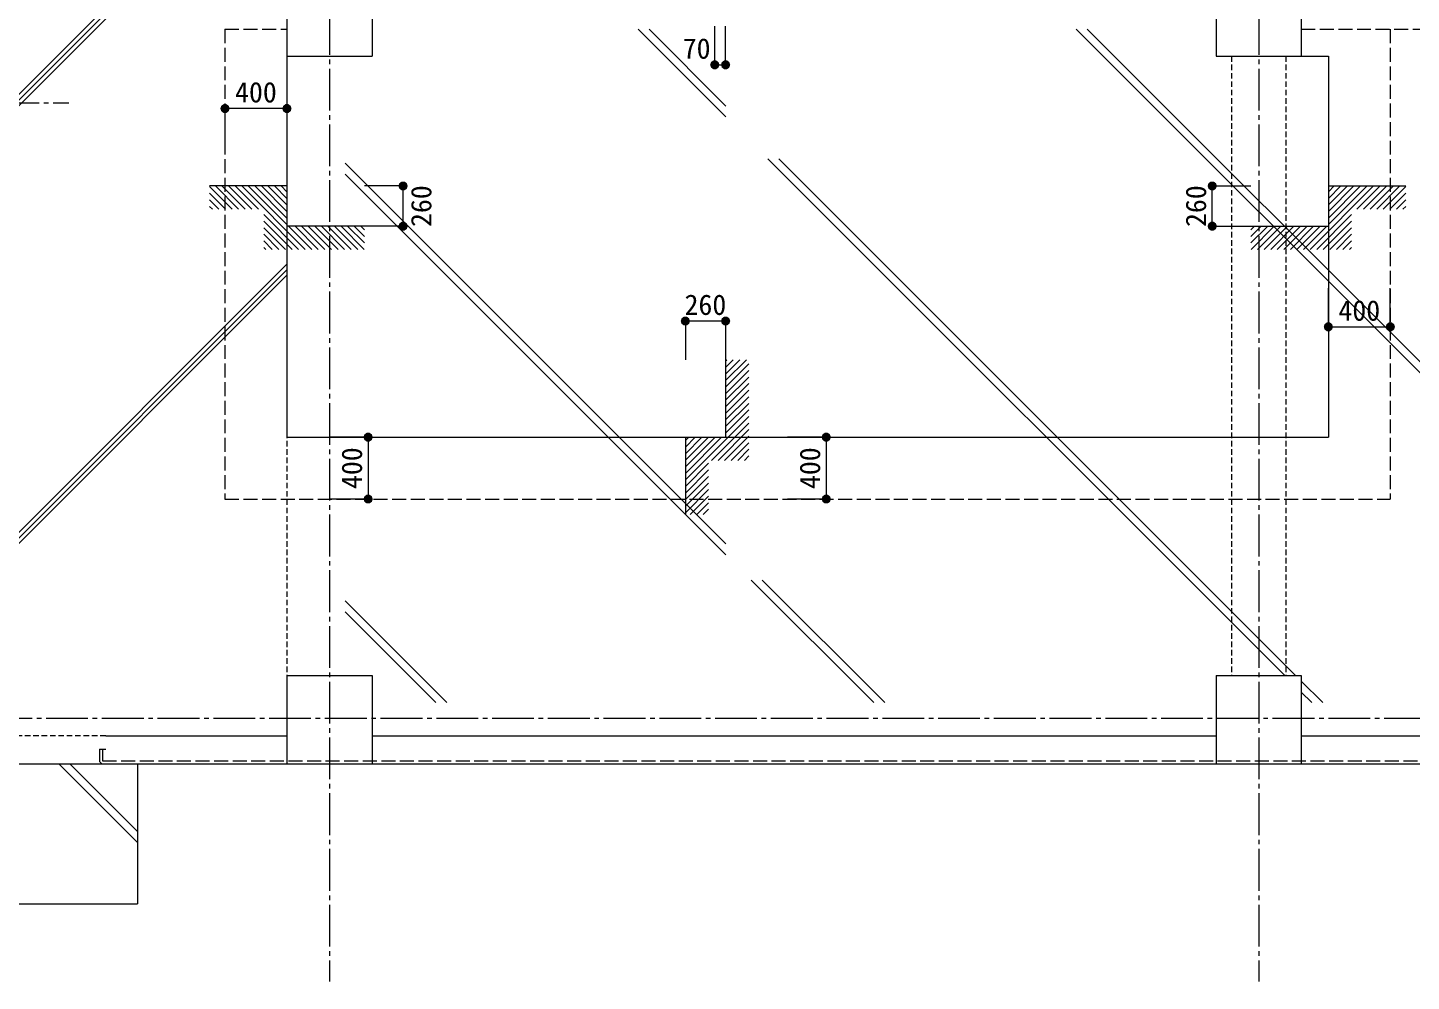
# Model space of a CAD drawing. Units: millimetres at full size. Extents: x -12803 to 120774, y -9413 to 101127.
# Drawn here: x 4799 to 13734, y 74432 to 80592 of the extents above; entities that cross this region are included whole.
import ezdxf
from ezdxf.enums import TextEntityAlignment as Align

# ---------------------------------------------------------------- set-up
doc = ezdxf.new("R2010")
doc.units = ezdxf.units.MM
doc.header["$LTSCALE"] = 30
for name, pattern in [('CHAIN2', [12, 9, -1, 1, -1]), ('DASHED1', [1.8, 1.2, -0.6]), ('DASHED3', [4, 3, -1])]:
    doc.linetypes.add(name, pattern=pattern)
for name, color, linetype, lineweight in [('0-1_1-2', 7, 'Continuous', 15), ('0-9_1-1', 7, 'CHAIN2', 15), ('3-1_1-10', 7, 'Continuous', 15)]:
    doc.layers.add(name, color=color, linetype=linetype, lineweight=lineweight)
doc.styles.add('ＭＳ ゴシック', font='')
doc.styles.get('ＭＳ ゴシック').set_extended_font_data('MS Gothic')

msp = doc.modelspace()

# ---------------------------------------------------------------- linework, layer by layer
at = {"layer": '0-1_1-2'}
for p, q in [((12473.23, 81102.27), (12473.23, 80407.27)), ((6473.23, 80957.27), (6473.23, 77947.27)), ((6473.23, 80407.27), (7023.23, 80407.27)), ((12473.23, 80407.27), (13198.23, 80407.27)), ((13198.23, 80407.27), (13198.23, 77947.27)), ((6473.23, 77947.27), (13198.23, 77947.27)), ((6473.23, 76407.27), (7023.23, 76407.27)), ((6473.23, 76407.27), (6473.23, 75837.27)), ((7023.23, 76407.27), (7023.23, 75837.27)), ((12473.23, 76407.27), (13023.23, 76407.27)), ((12473.23, 76407.27), (12473.23, 75837.27)), ((13023.23, 76407.27), (13023.23, 75837.27)), ((5303.23, 76017.27), (6473.23, 76017.27)), ((7023.23, 76017.27), (12473.23, 76017.27)), ((13023.23, 76017.27), (18473.23, 76017.27)), ((5263.23, 75932.27), (5263.23, 75852.27)), ((5263.23, 75932.27), (5303.23, 75932.27)), ((453.23, 75837.27), (37643.23, 75837.27)), ((5278.23, 75837.27), (5263.23, 75852.27)), ((5508.23, 75837.27), (5508.23, 74932.27))]:
    msp.add_line(p, q, dxfattribs=at)
at = {"layer": '0-1_1-2', "linetype": 'DASHED3'}
for p, q in [((6073.23, 80582.27), (6073.23, 77547.27)), ((6073.23, 80582.27), (6473.23, 80582.27)), ((13023.23, 80582.27), (18473.23, 80582.27)), ((13598.23, 80582.27), (13598.23, 77547.27)), ((6073.23, 77547.27), (13598.23, 77547.27)), ((5283.23, 75932.27), (5283.23, 75857.27)), ((5283.23, 75857.27), (28344.23, 75857.27))]:
    msp.add_line(p, q, dxfattribs=at)
at = {"layer": '0-1_1-2', "linetype": 'DASHED1'}
for p, q in [((6473.23, 80407.27), (6473.23, 75837.27)), ((12573.23, 80407.27), (12573.23, 76407.27)), ((12923.23, 80407.27), (12923.23, 76407.27)), ((5303.23, 76017.27), (3993.23, 76017.27))]:
    msp.add_line(p, q, dxfattribs=at)
at = {"layer": '0-1_1-2'}
for points in [[(6473.23, 80957.27), (7023.23, 80957.27), (7023.23, 80407.27)], [(12473.23, 80957.27), (13023.23, 80957.27), (13023.23, 80407.27)], [(3808.23, 75837.27), (3808.23, 74932.27), (5508.23, 74932.27)]]:
    msp.add_lwpolyline(points, dxfattribs=at)
at = {"layer": '0-9_1-1'}
for p, q in [((6748.23, 93287.27), (6748.23, 74432.27)), ((12748.23, 93287.27), (12748.23, 74432.27)), ((2803.23, 80107.27), (5064.06, 80107.27)), ((-3001.77, 76132.27), (42248.23, 76132.27))]:
    msp.add_line(p, q, dxfattribs=at)
at = {"layer": '3-1_1-10'}
for p, q in [((1023.23, 76407.27), (13248.23, 88632.27)), ((1023.23, 76371.91), (13283.58, 88632.27)), ((4433.23, 79852.62), (13212.87, 88632.27)), ((9235.87, 80352.27), (9235.87, 80602.27)), ((9305.87, 80352.27), (9305.87, 80602.27)), ((8741.3, 80582.27), (9308.06, 80015.5)), ((8812.01, 80582.27), (9308.06, 80086.21)), ((11569.73, 80582.27), (15919.73, 76232.27)), ((11640.44, 80582.27), (15990.44, 76232.27)), ((9235.87, 80352.27), (9305.87, 80352.27)), ((6473.23, 80069.86), (6073.23, 80069.86)), ((6073.23, 80069.86), (6073.23, 79819.86)), ((6473.23, 80069.86), (6473.23, 79819.86)), ((6848.23, 79717.62), (9308.06, 77257.79)), ((9578.83, 79744.73), (12916.3, 76407.27)), ((9649.55, 79744.73), (12987.01, 76407.27)), ((6848.23, 79646.91), (9308.06, 77187.08)), ((6473.23, 79569.86), (5973.23, 79569.86)), ((6118.84, 79419.86), (5973.23, 79565.48)), ((6076.42, 79419.86), (5973.23, 79523.05)), ((6161.27, 79419.86), (6011.27, 79569.86)), ((6203.7, 79419.86), (6053.7, 79569.86)), ((6246.12, 79419.86), (6096.12, 79569.86)), ((6288.55, 79419.86), (6138.55, 79569.86)), ((6590.98, 79159.86), (6180.98, 79569.86)), ((6473.23, 79320.04), (6223.4, 79569.86)), ((6473.23, 79362.47), (6265.83, 79569.86)), ((6473.23, 79404.89), (6308.26, 79569.86)), ((6473.23, 79447.32), (6350.68, 79569.86)), ((6473.23, 79489.74), (6393.11, 79569.86)), ((6473.23, 79532.17), (6435.54, 79569.86)), ((7223.23, 79569.86), (6973.23, 79569.86)), ((7223.23, 79309.86), (7223.23, 79569.86)), ((12448.23, 79309.86), (12448.23, 79569.86)), ((12448.23, 79569.86), (12698.23, 79569.86)), ((13080.48, 79159.86), (13490.48, 79569.86)), ((13198.23, 79569.86), (13698.23, 79569.86)), ((13198.23, 79320.04), (13448.05, 79569.86)), ((13198.23, 79362.47), (13405.62, 79569.86)), ((13198.23, 79404.89), (13363.2, 79569.86)), ((13198.23, 79447.32), (13320.77, 79569.86)), ((13198.23, 79489.74), (13278.34, 79569.86)), ((13198.23, 79532.17), (13235.92, 79569.86)), ((13382.9, 79419.86), (13532.9, 79569.86)), ((13425.33, 79419.86), (13575.33, 79569.86)), ((13467.76, 79419.86), (13617.76, 79569.86)), ((13510.18, 79419.86), (13660.18, 79569.86)), ((13552.61, 79419.86), (13698.23, 79565.48)), ((13595.03, 79419.86), (13698.23, 79523.05)), ((6033.99, 79419.86), (5973.23, 79480.63)), ((5991.57, 79419.86), (5973.23, 79438.2)), ((13637.46, 79419.86), (13698.23, 79480.63)), ((13679.89, 79419.86), (13698.23, 79438.2)), ((6548.55, 79159.86), (6323.23, 79385.19)), ((6506.12, 79159.86), (6323.23, 79342.76)), ((13122.9, 79159.86), (13348.23, 79385.19)), ((13165.33, 79159.86), (13348.23, 79342.76)), ((6463.7, 79159.86), (6323.23, 79300.33)), ((6421.27, 79159.86), (6323.23, 79257.91)), ((6973.23, 79309.86), (6473.23, 79309.86)), ((6633.4, 79159.86), (6483.4, 79309.86)), ((6675.83, 79159.86), (6525.83, 79309.86)), ((6718.26, 79159.86), (6568.26, 79309.86)), ((6760.68, 79159.86), (6610.68, 79309.86)), ((6803.11, 79159.86), (6653.11, 79309.86)), ((6845.54, 79159.86), (6695.54, 79309.86)), ((6887.96, 79159.86), (6737.96, 79309.86)), ((6930.39, 79159.86), (6780.39, 79309.86)), ((6972.81, 79159.86), (6822.81, 79309.86)), ((6973.23, 79201.88), (6865.24, 79309.86)), ((6973.23, 79244.3), (6907.67, 79309.86)), ((6973.23, 79286.73), (6950.09, 79309.86)), ((7223.23, 79309.86), (6973.23, 79309.86)), ((12448.23, 79309.86), (12698.23, 79309.86)), ((12698.23, 79309.86), (13198.23, 79309.86)), ((12698.23, 79201.88), (12806.21, 79309.86)), ((12698.23, 79244.3), (12763.79, 79309.86)), ((12698.23, 79286.73), (12721.36, 79309.86)), ((12698.64, 79159.86), (12848.64, 79309.86)), ((12741.07, 79159.86), (12891.07, 79309.86)), ((12783.49, 79159.86), (12933.49, 79309.86)), ((12825.92, 79159.86), (12975.92, 79309.86)), ((12868.34, 79159.86), (13018.34, 79309.86)), ((12910.77, 79159.86), (13060.77, 79309.86)), ((12953.2, 79159.86), (13103.2, 79309.86)), ((12995.62, 79159.86), (13145.62, 79309.86)), ((13038.05, 79159.86), (13188.05, 79309.86)), ((13207.76, 79159.86), (13348.23, 79300.33)), ((13250.18, 79159.86), (13348.23, 79257.91)), ((6378.84, 79159.86), (6323.23, 79215.48)), ((6336.42, 79159.86), (6323.23, 79173.05)), ((13292.61, 79159.86), (13348.23, 79215.48)), ((13335.03, 79159.86), (13348.23, 79173.05)), ((3641.3, 76232.27), (6473.23, 79064.2)), ((3676.65, 76232.27), (6473.23, 79028.84)), ((3712.01, 76232.27), (6473.23, 78993.48)), ((13198.23, 78659.86), (13198.23, 78909.86)), ((13598.23, 78659.86), (13598.23, 78909.86)), ((9305.87, 78697.27), (9045.87, 78697.27)), ((9045.87, 78697.27), (9045.87, 78447.27)), ((9305.87, 78697.27), (9305.87, 78447.27)), ((13198.23, 78659.86), (13598.23, 78659.86)), ((9305.87, 78447.27), (9305.87, 77947.27)), ((9305.87, 78312.68), (9440.46, 78447.27)), ((9305.87, 78355.1), (9398.03, 78447.27)), ((9305.87, 78397.53), (9355.61, 78447.27)), ((9305.87, 78439.95), (9313.18, 78447.27)), ((9305.87, 78270.25), (9455.87, 78420.25)), ((9305.87, 78227.82), (9455.87, 78377.82)), ((9305.87, 78185.4), (9455.87, 78335.4)), ((9305.87, 78142.97), (9455.87, 78292.97)), ((9305.87, 78100.54), (9455.87, 78250.54)), ((9305.87, 78058.12), (9455.87, 78208.12)), ((9305.87, 78015.69), (9455.87, 78165.69)), ((9305.87, 77973.26), (9455.87, 78123.26)), ((9045.87, 77670.84), (9455.87, 78080.84)), ((9214.72, 77797.27), (9455.87, 78038.41)), ((6997.58, 77947.27), (6747.58, 77947.27)), ((6997.58, 77947.27), (6997.58, 77547.27)), ((9045.87, 77947.27), (9045.87, 77447.27)), ((9045.87, 77713.26), (9279.87, 77947.27)), ((9045.87, 77755.69), (9237.44, 77947.27)), ((9045.87, 77798.12), (9195.02, 77947.27)), ((9045.87, 77840.54), (9152.59, 77947.27)), ((9045.87, 77882.97), (9110.16, 77947.27)), ((9045.87, 77925.4), (9067.74, 77947.27)), ((9257.15, 77797.27), (9455.87, 77995.99)), ((9299.58, 77797.27), (9455.87, 77953.56)), ((9955.87, 77947.27), (9705.87, 77947.27)), ((9955.87, 77947.27), (9955.87, 77547.27)), ((9342, 77797.27), (9455.87, 77911.13)), ((9384.43, 77797.27), (9455.87, 77868.71)), ((9426.85, 77797.27), (9455.87, 77826.28)), ((9045.87, 77628.41), (9195.87, 77778.41)), ((9045.87, 77585.99), (9195.87, 77735.99)), ((9045.87, 77543.56), (9195.87, 77693.56)), ((9045.87, 77501.13), (9195.87, 77651.13)), ((9045.87, 77458.71), (9195.87, 77608.71)), ((9076.85, 77447.27), (9195.87, 77566.28)), ((6997.58, 77547.27), (6747.58, 77547.27)), ((9119.28, 77447.27), (9195.87, 77523.85)), ((9161.71, 77447.27), (9195.87, 77481.43)), ((9955.87, 77547.27), (9705.87, 77547.27)), ((9471.44, 77023.7), (10262.87, 76232.27)), ((9542.15, 77023.7), (10333.58, 76232.27)), ((6848.23, 76889.2), (7505.15, 76232.27)), ((6848.23, 76818.48), (7434.44, 76232.27)), ((13023.23, 76371.05), (13162.01, 76232.27)), ((13023.23, 76300.34), (13091.3, 76232.27)), ((5001.02, 75837.27), (5508.23, 75330.06)), ((5071.73, 75837.27), (5508.23, 75400.77))]:
    msp.add_line(p, q, dxfattribs=at)
at = {"layer": '3-1_1-10', "color": 4}
for points in [[(9211.6, 80369.9), (9205.87, 80352.27), (9226.6, 80380.8)], [(9226.6, 80380.8), (9205.87, 80352.27), (9211.6, 80334.63)], [(9211.6, 80334.63), (9260.14, 80334.63), (9226.6, 80380.8)], [(9260.14, 80334.63), (9211.6, 80334.63), (9245.14, 80323.74)], [(9245.14, 80323.74), (9211.6, 80334.63), (9226.6, 80323.74)], [(9226.6, 80380.8), (9260.14, 80334.63), (9265.87, 80352.27)], [(9226.6, 80380.8), (9265.87, 80352.27), (9245.14, 80380.8)], [(9260.14, 80369.9), (9245.14, 80380.8), (9265.87, 80352.27)], [(9281.6, 80369.9), (9275.87, 80352.27), (9296.6, 80380.8)], [(9296.6, 80380.8), (9275.87, 80352.27), (9281.6, 80334.63)], [(9281.6, 80334.63), (9330.14, 80334.63), (9296.6, 80380.8)], [(9330.14, 80334.63), (9281.6, 80334.63), (9315.14, 80323.74)], [(9315.14, 80323.74), (9281.6, 80334.63), (9296.6, 80323.74)], [(9296.6, 80380.8), (9330.14, 80334.63), (9335.87, 80352.27)], [(9296.6, 80380.8), (9335.87, 80352.27), (9315.14, 80380.8)], [(9330.14, 80369.9), (9315.14, 80380.8), (9335.87, 80352.27)], [(6048.96, 80087.5), (6043.23, 80069.86), (6063.96, 80041.33)], [(6063.96, 80041.33), (6043.23, 80069.86), (6048.96, 80052.23)], [(6063.96, 80098.39), (6048.96, 80087.5), (6097.5, 80087.5)], [(6048.96, 80087.5), (6063.96, 80041.33), (6097.5, 80087.5)], [(6082.5, 80098.39), (6063.96, 80098.39), (6097.5, 80087.5)], [(6063.96, 80041.33), (6082.5, 80041.33), (6097.5, 80087.5)], [(6097.5, 80087.5), (6082.5, 80041.33), (6103.23, 80069.86)], [(6103.23, 80069.86), (6082.5, 80041.33), (6097.5, 80052.23)], [(6448.96, 80087.5), (6443.23, 80069.86), (6463.96, 80041.33)], [(6463.96, 80041.33), (6443.23, 80069.86), (6448.96, 80052.23)], [(6463.96, 80098.39), (6448.96, 80087.5), (6497.5, 80087.5)], [(6448.96, 80087.5), (6463.96, 80041.33), (6497.5, 80087.5)], [(6482.5, 80098.39), (6463.96, 80098.39), (6497.5, 80087.5)], [(6463.96, 80041.33), (6482.5, 80041.33), (6497.5, 80087.5)], [(6482.5, 80041.33), (6497.5, 80052.23), (6497.5, 80087.5)], [(6497.5, 80087.5), (6497.5, 80052.23), (6503.23, 80069.86)], [(7198.96, 79587.5), (7193.23, 79569.86), (7213.96, 79598.39)], [(7193.23, 79569.86), (7247.5, 79552.23), (7213.96, 79598.39)], [(7193.23, 79569.86), (7198.96, 79552.23), (7247.5, 79552.23)], [(7232.5, 79541.33), (7247.5, 79552.23), (7198.96, 79552.23)], [(7232.5, 79541.33), (7198.96, 79552.23), (7213.96, 79541.33)], [(7213.96, 79598.39), (7247.5, 79552.23), (7232.5, 79598.39)], [(7247.5, 79587.5), (7232.5, 79598.39), (7247.5, 79552.23)], [(7253.23, 79569.86), (7247.5, 79587.5), (7247.5, 79552.23)], [(12423.96, 79587.5), (12418.23, 79569.86), (12438.96, 79598.39)], [(12438.96, 79598.39), (12418.23, 79569.86), (12457.5, 79598.39)], [(12457.5, 79598.39), (12418.23, 79569.86), (12478.23, 79569.86)], [(12478.23, 79569.86), (12418.23, 79569.86), (12423.96, 79552.23)], [(12472.5, 79552.23), (12478.23, 79569.86), (12423.96, 79552.23)], [(12472.5, 79552.23), (12423.96, 79552.23), (12457.5, 79541.33)], [(12457.5, 79541.33), (12423.96, 79552.23), (12438.96, 79541.33)], [(12472.5, 79587.5), (12457.5, 79598.39), (12478.23, 79569.86)], [(7193.23, 79309.86), (7247.5, 79327.5), (7198.96, 79327.5)], [(7247.5, 79292.23), (7247.5, 79327.5), (7193.23, 79309.86)], [(7193.23, 79309.86), (7198.96, 79292.23), (7247.5, 79292.23)], [(7213.96, 79338.39), (7198.96, 79327.5), (7247.5, 79327.5)], [(7232.5, 79281.33), (7247.5, 79292.23), (7198.96, 79292.23)], [(7232.5, 79281.33), (7198.96, 79292.23), (7213.96, 79281.33)], [(7232.5, 79338.39), (7213.96, 79338.39), (7247.5, 79327.5)], [(7253.23, 79309.86), (7247.5, 79327.5), (7247.5, 79292.23)], [(12418.23, 79309.86), (12472.5, 79327.5), (12423.96, 79327.5)], [(12478.23, 79309.86), (12472.5, 79327.5), (12418.23, 79309.86)], [(12478.23, 79309.86), (12418.23, 79309.86), (12423.96, 79292.23)], [(12438.96, 79338.39), (12423.96, 79327.5), (12472.5, 79327.5)], [(12472.5, 79292.23), (12478.23, 79309.86), (12423.96, 79292.23)], [(12472.5, 79292.23), (12423.96, 79292.23), (12457.5, 79281.33)], [(12457.5, 79281.33), (12423.96, 79292.23), (12438.96, 79281.33)], [(12457.5, 79338.39), (12438.96, 79338.39), (12472.5, 79327.5)], [(9070.14, 78714.9), (9055.14, 78725.8), (9021.6, 78714.9)], [(9055.14, 78725.8), (9036.6, 78725.8), (9021.6, 78714.9)], [(9296.6, 78725.8), (9281.6, 78714.9), (9330.14, 78714.9)], [(9315.14, 78725.8), (9296.6, 78725.8), (9330.14, 78714.9)], [(9015.87, 78697.27), (9070.14, 78714.9), (9021.6, 78714.9)], [(9075.87, 78697.27), (9070.14, 78714.9), (9015.87, 78697.27)], [(9075.87, 78697.27), (9015.87, 78697.27), (9070.14, 78679.63)], [(9015.87, 78697.27), (9021.6, 78679.63), (9070.14, 78679.63)], [(9070.14, 78679.63), (9021.6, 78679.63), (9055.14, 78668.74)], [(9055.14, 78668.74), (9021.6, 78679.63), (9036.6, 78668.74)], [(9335.87, 78697.27), (9281.6, 78714.9), (9275.87, 78697.27)], [(9335.87, 78697.27), (9275.87, 78697.27), (9330.14, 78679.63)], [(9275.87, 78697.27), (9281.6, 78679.63), (9330.14, 78679.63)], [(9330.14, 78714.9), (9281.6, 78714.9), (9335.87, 78697.27)], [(9330.14, 78679.63), (9281.6, 78679.63), (9315.14, 78668.74)], [(9315.14, 78668.74), (9281.6, 78679.63), (9296.6, 78668.74)], [(13173.96, 78677.5), (13168.23, 78659.86), (13188.96, 78631.33)], [(13188.96, 78631.33), (13168.23, 78659.86), (13173.96, 78642.23)], [(13188.96, 78688.39), (13173.96, 78677.5), (13222.5, 78677.5)], [(13173.96, 78677.5), (13188.96, 78631.33), (13222.5, 78677.5)], [(13207.5, 78688.39), (13188.96, 78688.39), (13222.5, 78677.5)], [(13188.96, 78631.33), (13207.5, 78631.33), (13222.5, 78677.5)], [(13222.5, 78677.5), (13207.5, 78631.33), (13228.23, 78659.86)], [(13228.23, 78659.86), (13207.5, 78631.33), (13222.5, 78642.23)], [(13573.96, 78677.5), (13568.23, 78659.86), (13588.96, 78631.33)], [(13588.96, 78631.33), (13568.23, 78659.86), (13573.96, 78642.23)], [(13588.96, 78688.39), (13573.96, 78677.5), (13622.5, 78677.5)], [(13573.96, 78677.5), (13588.96, 78631.33), (13622.5, 78677.5)], [(13607.5, 78688.39), (13588.96, 78688.39), (13622.5, 78677.5)], [(13588.96, 78631.33), (13607.5, 78631.33), (13622.5, 78677.5)], [(13607.5, 78631.33), (13622.5, 78642.23), (13622.5, 78677.5)], [(13622.5, 78677.5), (13622.5, 78642.23), (13628.23, 78659.86)], [(7027.58, 77947.27), (6973.31, 77964.9), (6967.58, 77947.27)], [(7027.58, 77947.27), (6967.58, 77947.27), (6973.31, 77929.63)], [(7021.85, 77964.9), (7006.85, 77975.8), (6973.31, 77964.9)], [(7006.85, 77975.8), (6988.31, 77975.8), (6973.31, 77964.9)], [(7021.85, 77964.9), (6973.31, 77964.9), (7027.58, 77947.27)], [(7021.85, 77929.63), (7027.58, 77947.27), (6973.31, 77929.63)], [(7021.85, 77929.63), (6973.31, 77929.63), (7006.85, 77918.74)], [(7006.85, 77918.74), (6973.31, 77929.63), (6988.31, 77918.74)], [(9925.87, 77947.27), (9980.14, 77964.9), (9931.6, 77964.9)], [(9985.87, 77947.27), (9980.14, 77964.9), (9925.87, 77947.27)], [(9985.87, 77947.27), (9925.87, 77947.27), (9980.14, 77929.63)], [(9925.87, 77947.27), (9931.6, 77929.63), (9980.14, 77929.63)], [(9980.14, 77964.9), (9965.14, 77975.8), (9931.6, 77964.9)], [(9965.14, 77975.8), (9946.6, 77975.8), (9931.6, 77964.9)], [(9980.14, 77929.63), (9931.6, 77929.63), (9965.14, 77918.74)], [(9965.14, 77918.74), (9931.6, 77929.63), (9946.6, 77918.74)], [(6967.58, 77547.27), (6988.31, 77575.8), (6973.31, 77564.9)], [(6988.31, 77575.8), (6967.58, 77547.27), (6973.31, 77529.63)], [(6973.31, 77529.63), (7021.85, 77529.63), (6988.31, 77575.8)], [(7006.85, 77575.8), (6988.31, 77575.8), (7021.85, 77529.63)], [(7021.85, 77529.63), (7027.58, 77547.27), (7006.85, 77575.8)], [(7021.85, 77564.9), (7006.85, 77575.8), (7027.58, 77547.27)], [(9931.6, 77564.9), (9925.87, 77547.27), (9946.6, 77575.8)], [(9946.6, 77575.8), (9925.87, 77547.27), (9931.6, 77529.63)], [(9931.6, 77529.63), (9980.14, 77529.63), (9946.6, 77575.8)], [(9946.6, 77575.8), (9980.14, 77529.63), (9985.87, 77547.27)], [(9946.6, 77575.8), (9985.87, 77547.27), (9965.14, 77575.8)], [(9980.14, 77564.9), (9965.14, 77575.8), (9985.87, 77547.27)], [(7021.85, 77529.63), (6973.31, 77529.63), (7006.85, 77518.74)], [(7006.85, 77518.74), (6973.31, 77529.63), (6988.31, 77518.74)], [(9980.14, 77529.63), (9931.6, 77529.63), (9965.14, 77518.74)], [(9965.14, 77518.74), (9931.6, 77529.63), (9946.6, 77518.74)]]:
    msp.add_solid(points, dxfattribs=at)

# ---------------------------------------------------------------- texts
at = {"layer": '3-1_1-10', "style": 'ＭＳ ゴシック'}
for s, p in [('70', (9029.06, 80352.27)), ('400', (6138.23, 80069.86)), ('260', (9040.87, 78697.27)), ('400', (13263.23, 78659.86))]:
    msp.add_text(s, height=132, dxfattribs=at).set_placement(p, align=Align.BOTTOM_LEFT)
for s, p in [('260', (7445.47, 79304.86)), ('260', (12448.23, 79304.86)), ('400', (6997.58, 77612.27)), ('400', (9955.87, 77612.27))]:
    msp.add_text(s, height=132, rotation=90, dxfattribs=at).set_placement(p, align=Align.BOTTOM_LEFT)

doc.saveas('drawing.dxf')
